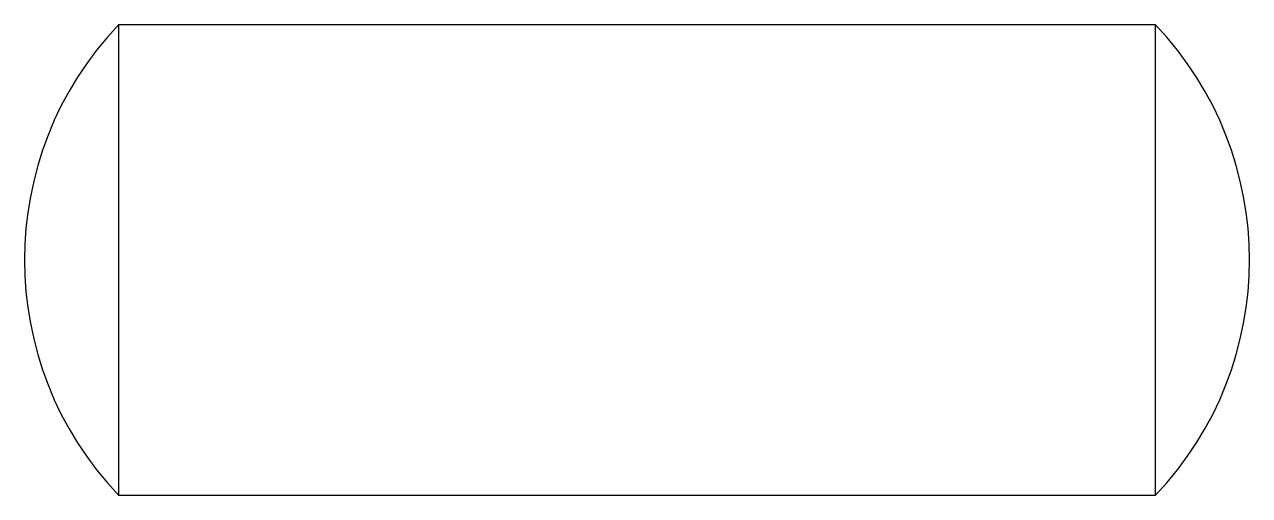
# Model space of a CAD drawing. Header units: millimetres. Extents: x -10099.81 to -10096.56, y 42.09 to 43.34.
import ezdxf

# ---------------------------------------------------------------- set-up
doc = ezdxf.new("R2010")
doc.units = ezdxf.units.MM
doc.header["$LTSCALE"] = 10
doc.layers.add('Tub_equipamentos', color=3, linetype='Continuous')

msp = doc.modelspace()

# ---------------------------------------------------------------- linework, layer by layer
at = {"layer": 'Tub_equipamentos'}
for p, q in [((-10099.5582, 42.0919), (-10099.5582, 43.3419)), ((-10099.5582, 43.3419), (-10096.8082, 43.3419)), ((-10096.8082, 43.3419), (-10096.8082, 42.0919)), ((-10096.8082, 42.0919), (-10099.5582, 42.0919))]:
    msp.add_line(p, q, dxfattribs=at)
for centre, radius, start, end in [((-10098.902, 42.7169), 0.9062, 136.3972, 223.6028), ((-10097.4645, 42.7169), 0.9063, 316.3972, 43.6028)]:
    msp.add_arc(centre, radius, start, end, dxfattribs=at)

doc.saveas('drawing.dxf')
